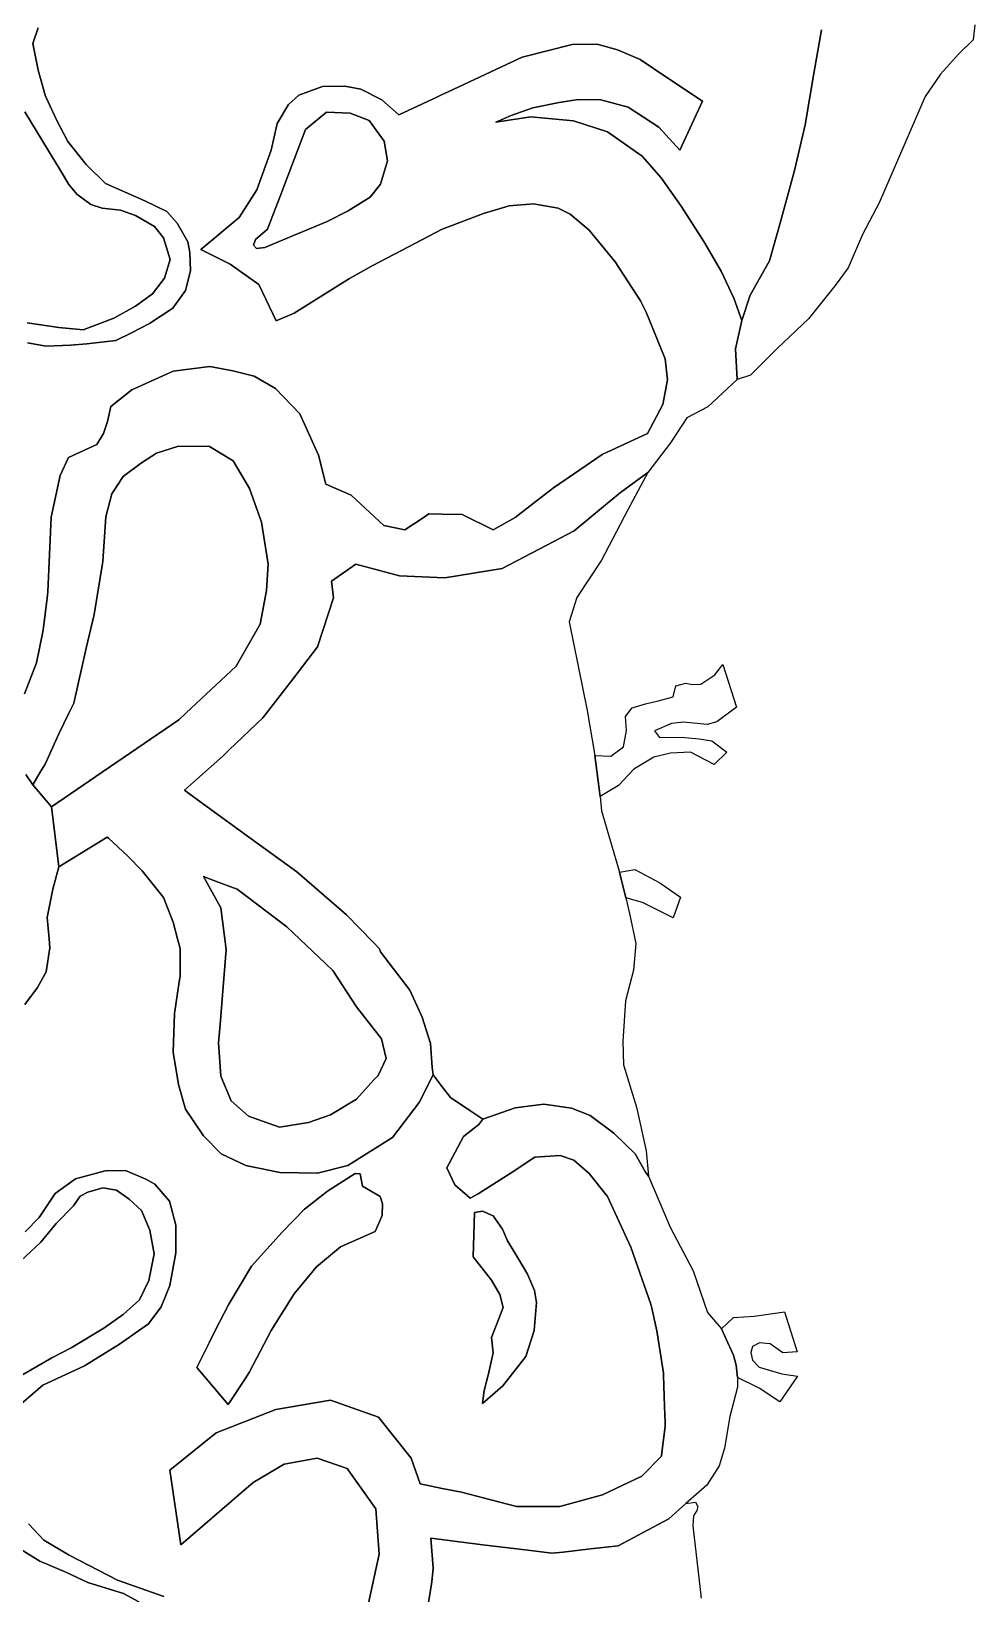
# Model space of a CAD drawing. Header units: inches. Extents: x 288635 to 1232953, y 676945 to 1655780.
# Drawn here: x 531902 to 545672, y 1145909 to 1168717 of the extents above; entities that cross this region are included whole.
import ezdxf

# ---------------------------------------------------------------- set-up
doc = ezdxf.new("R2010")
doc.units = ezdxf.units.IN
doc.header["$MEASUREMENT"] = 0

msp = doc.modelspace()

# ---------------------------------------------------------------- linework, layer by layer
at = {"color": 1}
for points in [[(543435.4996, 1168737.9515), (543324.3744, 1168102.9503), (543199.4908, 1167349.4154), (543040.7405, 1166682.6641), (542837.5401, 1165933.3626), (542677.3116, 1165365.8115), (542393.9026, 1164866.8905), (542271.9824, 1164496.0497), (542155.9465, 1164819.4065), (541973.0661, 1165215.6473), (541719.0656, 1165647.4482), (541388.865, 1166165.6092), (541094.2244, 1166577.09), (540819.9038, 1166892.0506), (540311.9028, 1167247.6514), (539814.0618, 1167410.2117), (539194.3006, 1167466.0918), (538680.2999, 1167392.0821), (538908.169, 1167487.7524), (539223.1296, 1167599.5126), (539609.2104, 1167675.7128), (539883.531, 1167721.4329), (540213.7316, 1167716.3528), (540615.0524, 1167609.6726), (541062.0933, 1167315.032), (541366.8939, 1166979.7514), (541697.0946, 1167696.0328), (541178.9335, 1168041.4735), (540787.7728, 1168305.634), (540457.5721, 1168447.8743), (540162.9315, 1168529.1545), (539797.1708, 1168524.0745), (539065.6493, 1168341.1941), (537987.0222, 1167835.3972), (537900.717, 1167794.9264), (537820.8262, 1167757.4635), (537267.3257, 1167497.9124), (537018.4052, 1167716.3528), (536713.6046, 1167873.8332), (536479.9242, 1167914.4732), (536154.8035, 1167909.3932), (535809.3628, 1167782.393), (535656.9625, 1167650.3127), (535489.3222, 1167370.9122), (535402.962, 1166979.7514), (535194.6816, 1166400.6302), (534935.6011, 1165999.3094), (534376.7999, 1165531.9485), (534803.5208, 1165318.5881), (535225.1616, 1165018.8675), (535475.7331, 1164489.2058), (535739.8937, 1164600.9661), (536547.6153, 1165108.9671), (536877.8159, 1165291.8474), (537304.5368, 1165515.3679), (537900.717, 1165828.3625), (537914.138, 1165835.4085), (538503.4192, 1166058.929), (538879.3399, 1166170.6892), (539229.8607, 1166196.0893), (539590.5414, 1166135.1291), (539768.3417, 1166048.769), (540042.6623, 1165815.0885), (540423.663, 1165352.8076), (540794.5038, 1164783.8464), (540878.0852, 1164618.2607), (541153.9145, 1163936.1197), (541185.6646, 1163629.2025), (541122.1644, 1163269.3684), (540982.5921, 1163009.4681), (540894.7449, 1162845.8862), (540233.1627, 1162539.1169), (539908.9429, 1162316.5183), (539524.0779, 1162052.2826), (539270.0034, 1161855.7344), (538963.1601, 1161618.3651), (538645.6595, 1161438.4481), (538190.5752, 1161660.6985), (537900.717, 1161666.9998), (537703.7409, 1161671.2819), (537605.1936, 1161605.5837), (537354.4902, 1161438.4481), (537047.573, 1161501.9482), (536571.322, 1161946.4491), (536200.9046, 1162105.1994), (536095.1599, 1162529.2897), (535820.8394, 1163133.8109), (535465.2387, 1163504.6516), (535155.3581, 1163682.452), (534845.4774, 1163758.6521), (534510.1968, 1163824.6923), (533971.7157, 1163753.5721), (533372.2745, 1163484.3316), (533062.3939, 1163240.4911), (533016.6738, 1163022.0506), (532955.7137, 1162844.2503), (532859.1935, 1162686.77), (532447.7127, 1162493.7296), (532325.7924, 1162234.6491), (532193.7121, 1161625.0479), (532142.912, 1160532.8457), (532137.5291, 1160487.298), (532076.8719, 1159974.0445), (531980.3517, 1159496.5236), (531802.5514, 1159044.4027)], [(532003.2248, 1168768.804), (531927.0246, 1168540.2036), (532003.2248, 1168150.7361), (532104.825, 1167786.6687), (532116.7608, 1167760.41), (532274.1586, 1167414.1347), (532437.3963, 1167108.318), (532701.5568, 1166773.0374), (532986.0374, 1166493.6368), (533560.0786, 1166239.6363), (533880.1192, 1166087.236), (534032.5195, 1165914.5157), (534184.9198, 1165645.2751), (534215.3999, 1165487.7948), (534225.5599, 1165218.5543), (534154.4397, 1164934.0737), (533966.4794, 1164674.9932), (533626.1187, 1164451.4727), (533367.0382, 1164314.3125), (533138.4377, 1164202.5522), (532711.7169, 1164156.8321), (532472.9564, 1164136.5121), (532117.3557, 1164121.2721), (531848.1151, 1164166.9922)], [(531848.1151, 1164166.9922), (532117.3557, 1164121.2721), (532472.9564, 1164136.5121), (532711.7169, 1164156.8321), (533138.4377, 1164202.5522), (533367.0382, 1164314.3125), (533626.1187, 1164451.4727), (533966.4794, 1164674.9932), (534154.4397, 1164934.0737), (534225.5599, 1165218.5543), (534215.3999, 1165487.7948), (534184.9198, 1165645.2751), (534032.5195, 1165914.5157), (533880.1192, 1166087.236), (533560.0786, 1166239.6363), (532986.0374, 1166493.6368), (532701.5568, 1166773.0374), (532437.3963, 1167108.318), (532274.1586, 1167414.1347), (532116.7608, 1167760.41), (532104.825, 1167786.6687), (532003.2248, 1168150.7361), (531927.0246, 1168540.2036), (532003.2248, 1168768.804)], [(545672.1956, 1168811.0411), (545646.7955, 1168592.6007), (545433.4351, 1168384.3203), (545174.3546, 1168089.6797), (544948.7715, 1167763.2515), (544276.5765, 1166212.0324), (544034.8406, 1165748.1622), (543826.5601, 1165265.5612), (543633.5198, 1165006.4807), (543247.439, 1164518.7997), (542790.2381, 1164086.9989), (542399.0773, 1163695.8381), (542206.0369, 1163634.8779), (542178.4028, 1164082.6412), (542271.9824, 1164496.0497), (542393.9026, 1164866.8905), (542677.3116, 1165365.8115), (542837.5401, 1165933.3626), (543040.7405, 1166682.6641), (543199.4908, 1167349.4154), (543324.3744, 1168102.9503), (543435.4996, 1168737.9515)], [(531802.5514, 1159044.4027), (531980.3517, 1159496.5236), (532076.8719, 1159974.0445), (532137.5291, 1160487.298), (532142.912, 1160532.8457), (532193.7121, 1161625.0479), (532325.7924, 1162234.6491), (532447.7127, 1162493.7296), (532859.1935, 1162686.77), (532955.7137, 1162844.2503), (533016.6738, 1163022.0506), (533062.3939, 1163240.4911), (533372.2745, 1163484.3316), (533971.7157, 1163753.5721), (534510.1968, 1163824.6923), (534845.4774, 1163758.6521), (535155.3581, 1163682.452), (535465.2387, 1163504.6516), (535820.8394, 1163133.8109), (536095.1599, 1162529.2897), (536200.9046, 1162105.1994), (536571.322, 1161946.4491), (537047.573, 1161501.9482), (537354.4902, 1161438.4481), (537605.1936, 1161605.5837), (537703.7409, 1161671.2819), (537900.717, 1161666.9998), (538190.5752, 1161660.6985), (538645.6595, 1161438.4481), (538963.1601, 1161618.3651), (539270.0034, 1161855.7344), (539524.0779, 1162052.2826), (539908.9429, 1162316.5183), (540233.1627, 1162539.1169), (540894.7449, 1162845.8862), (540982.5921, 1163009.4681), (541122.1644, 1163269.3684), (541185.6646, 1163629.2025), (541153.9145, 1163936.1197), (540878.0852, 1164618.2607), (540794.5038, 1164783.8464), (540423.663, 1165352.8076), (540042.6623, 1165815.0885), (539768.3417, 1166048.769), (539590.5414, 1166135.1291), (539229.8607, 1166196.0893), (538879.3399, 1166170.6892), (538503.4192, 1166058.929), (537914.138, 1165835.4085), (537900.717, 1165828.3625), (537304.5368, 1165515.3679), (536877.8159, 1165291.8474), (536547.6153, 1165108.9671), (535739.8937, 1164600.9661), (535475.7331, 1164489.2058), (535225.1616, 1165018.8675), (534803.5208, 1165318.5881), (534376.7999, 1165531.9485), (534935.6011, 1165999.3094), (535194.6816, 1166400.6302), (535402.962, 1166979.7514), (535489.3222, 1167370.9122), (535656.9625, 1167650.3127), (535809.3628, 1167782.393), (536154.8035, 1167909.3932), (536479.9242, 1167914.4732), (536713.6046, 1167873.8332), (537018.4052, 1167716.3528), (537267.3257, 1167497.9124), (537820.8262, 1167757.4635), (537900.717, 1167794.9264), (537987.0222, 1167835.3972), (539065.6493, 1168341.1941), (539797.1708, 1168524.0745), (540162.9315, 1168529.1545), (540457.5721, 1168447.8743), (540787.7728, 1168305.634), (541178.9335, 1168041.4735), (541178.9335, 1168041.4735), (541697.0946, 1167696.0328), (541366.8939, 1166979.7514), (541062.0933, 1167315.032), (540615.0524, 1167609.6726), (540213.7316, 1167716.3528), (539883.531, 1167721.4329), (539609.2104, 1167675.7128), (539223.1296, 1167599.5126), (538908.169, 1167487.7524), (538680.2999, 1167392.0821), (539194.3006, 1167466.0918), (539814.0618, 1167410.2117), (540311.9028, 1167247.6514), (540819.9038, 1166892.0506), (541094.2244, 1166577.09), (541388.865, 1166165.6092), (541719.0656, 1165647.4482), (541973.0661, 1165215.6473), (542155.9465, 1164819.4065), (542271.9824, 1164496.0497), (542178.4028, 1164082.6412), (542206.0369, 1163634.8779), (541774.6282, 1163233.9142), (541468.8955, 1163073.7685), (541230.6438, 1162707.9214), (540900.1039, 1162275.7636), (540503.6929, 1161985.3728), (540253.9976, 1161779.1728), (539825.2055, 1161425.0735), (539317.2045, 1161155.833), (538773.6434, 1160876.4324), (537940.5217, 1160739.2722), (537275.0404, 1160769.7522), (536636.8941, 1160935.7339), (536285.3007, 1160691.613), (536313.1972, 1160446.5385), (536080.034, 1159733.3794), (535718.1705, 1159261.3835), (535282.4866, 1158693.1002), (534792.8085, 1158228.1608), (534700.4855, 1158137.6209), (534314.1844, 1157793.6789), (534138.3903, 1157637.1612), (534198.98, 1157593.1977), (534416.7105, 1157435.2137), (535091.8928, 1156945.3053), (535777.8698, 1156447.5643), (536502.5368, 1155821.1572), (536891.6423, 1155418.1434), (536982.3646, 1155324.1784), (537000.3679, 1155277.595), (537427.452, 1154721.8587), (537605.2523, 1154325.6179), (537727.1726, 1153939.5372), (537752.5726, 1153589.0165), (537767.8127, 1153482.3363), (537563.1694, 1153078.6589), (537172.0086, 1152570.6579), (536521.7673, 1152159.1771), (536079.8064, 1152047.4168), (535531.1653, 1152057.5768), (535389.3118, 1152086.5265), (535033.3243, 1152159.1771), (534672.6436, 1152331.8974), (534413.5631, 1152590.9779), (534154.4826, 1152982.1387), (534052.8824, 1153342.8194), (533971.6022, 1153815.2604), (533991.9222, 1154379.1415), (534011.6595, 1154511.1346), (534061.1779, 1154842.289), (534073.2024, 1154922.7026), (534073.2024, 1155329.1034), (534035.4043, 1155470.8463), (533971.6022, 1155710.1042), (533834.4419, 1156070.7849), (533522.3293, 1156460.3169), (533306.1209, 1156680.3861), (533028.162, 1156938.4462), (533010.8108, 1156954.5552), (532305.4724, 1156519.6376), (532198.7922, 1157393.3994), (532937.5883, 1157899.8003), (534055.3242, 1158665.9419), (534158.9395, 1158762.6495), (534893.5259, 1159448.2635), (535244.0466, 1160062.9447), (535335.4868, 1160555.7057), (535360.8868, 1160936.7065), (535264.3666, 1161551.3877), (535086.5663, 1162044.1487), (534847.8058, 1162445.4695), (534502.3651, 1162653.7499), (534050.2442, 1162658.8299), (533730.2036, 1162557.2297), (533511.7631, 1162414.9894), (533242.5226, 1162216.869), (533079.9623, 1161962.8685), (532988.5221, 1161627.5879), (532947.882, 1160977.3466), (532820.8817, 1160205.185), (532704.0415, 1159712.424), (532521.1611, 1158909.7824), (532449.2666, 1158762.6495), (532302.7207, 1158462.7415), (532104.6003, 1158020.7806), (532032.5035, 1157899.8003), (531924.4716, 1157718.52), (531824.7601, 1157868.0872)], [(531843.0351, 1164461.6328), (532305.316, 1164390.5126), (532660.9168, 1164360.0325), (533107.9576, 1164527.6729), (533422.9183, 1164705.4732), (533671.8388, 1164883.2736), (533844.5591, 1165111.8741), (533930.9193, 1165386.1946), (533834.3991, 1165701.1552), (533702.3188, 1165868.7956), (533422.9183, 1166026.2759), (533204.4778, 1166107.556), (532935.2373, 1166132.9561), (532772.677, 1166188.8362), (532569.4766, 1166341.2365), (532452.6363, 1166478.3968), (532315.4761, 1166706.9972), (532152.9157, 1166971.1578), (531808.491, 1167541.1349)], [(531808.491, 1167541.1349), (532152.9157, 1166971.1578), (532315.4761, 1166706.9972), (532452.6363, 1166478.3968), (532569.4766, 1166341.2365), (532772.677, 1166188.8362), (532935.2373, 1166132.9561), (533204.4778, 1166107.556), (533422.9183, 1166026.2759), (533702.3188, 1165868.7956), (533834.3991, 1165701.1552), (533930.9193, 1165386.1946), (533844.5591, 1165111.8741), (533671.8388, 1164883.2736), (533422.9183, 1164705.4732), (533107.9576, 1164527.6729), (532660.9168, 1164360.0325), (532305.316, 1164390.5126), (531843.0351, 1164461.6328)], [(531824.7601, 1157868.0872), (531924.4716, 1157718.52), (532198.7922, 1157393.3994), (532305.4724, 1156519.6376), (532217.136, 1156195.4145), (532133.4847, 1155778.5831), (532161.7823, 1155470.8463), (532174.1248, 1155336.6222), (532118.2447, 1154986.1015), (531991.2444, 1154757.501), (531810.2405, 1154511.1346)], [(531810.2405, 1154511.1346), (531991.2444, 1154757.501), (532118.2447, 1154986.1015), (532174.1248, 1155336.6222), (532161.7823, 1155470.8463), (532133.4847, 1155778.5831), (532217.136, 1156195.4145), (532305.4724, 1156519.6376), (533010.8108, 1156954.5552), (533028.162, 1156938.4462), (533306.1209, 1156680.3861), (533522.3293, 1156460.3169), (533834.4419, 1156070.7849), (533971.6022, 1155710.1042), (534035.4043, 1155470.8463), (534073.2024, 1155329.1034), (534073.2024, 1154922.7026), (534061.1779, 1154842.289), (534011.6595, 1154511.1346), (533991.9222, 1154379.1415), (533991.9222, 1154379.1415), (533971.6022, 1153815.2604), (534052.8824, 1153342.8194), (534154.4826, 1152982.1387), (534413.5631, 1152590.9779), (534672.6436, 1152331.8974), (535033.3243, 1152159.1771), (535389.3118, 1152086.5265), (535531.1653, 1152057.5768), (536079.8064, 1152047.4168), (536521.7673, 1152159.1771), (537172.0086, 1152570.6579), (537563.1694, 1153078.6589), (537767.8127, 1153482.3363), (537900.717, 1153309.5607), (538021.8132, 1153152.1356), (538305.3851, 1152961.9029), (538492.3006, 1152836.5116), (538433.5257, 1152757.2933), (538209.1385, 1152581.6928), (537967.8381, 1152124.4919), (538086.3716, 1151878.9581), (538306.5054, 1151684.2243), (538425.039, 1151747.7245), (538906.583, 1152053.9416), (539253.8151, 1152283.7994), (539622.2899, 1152308.3644), (539821.6544, 1152235.8912), (540043.9048, 1152045.3908), (540310.6053, 1151708.8401), (540653.506, 1150965.8886), (540945.6066, 1150134.037), (540958.4562, 1150078.0496), (541034.5068, 1149746.6862), (541096.468, 1149346.0037), (541129.757, 1149130.7349), (541130.9635, 1149093.6364), (541145.6027, 1148643.4784), (541153.2155, 1148409.3847), (541155.157, 1148349.6834), (541105.0053, 1147970.7595), (541098.0069, 1147917.8825), (540812.2563, 1147625.7819), (540240.7552, 1147352.7314), (539618.4539, 1147181.281), (538983.4527, 1147181.281), (538518.2307, 1147303.1249), (538183.3511, 1147390.8315), (537900.717, 1147447.2911), (537576.4434, 1147512.0687), (537448.2887, 1147886.6672), (536969.2715, 1148488.5093), (536269.1695, 1148734.1591), (535470.8075, 1148599.0517), (534598.7505, 1148255.1419), (533923.2134, 1147714.7123), (534082.8858, 1146621.5704), (535139.1802, 1147530.4749), (535593.6324, 1147800.6897), (536072.6496, 1147886.6672), (536514.8193, 1147739.2773), (536932.424, 1147149.7176), (536981.554, 1146486.463), (536785.0341, 1145589.8411)], [(536785.0341, 1145589.8411), (536981.554, 1146486.463), (536932.424, 1147149.7176), (536514.8193, 1147739.2773), (536072.6496, 1147886.6672), (535593.6324, 1147800.6897), (535139.1802, 1147530.4749), (534082.8858, 1146621.5704), (533923.2134, 1147714.7123), (534598.7505, 1148255.1419), (535470.8075, 1148599.0517), (536269.1695, 1148734.1591), (536969.2715, 1148488.5093), (537448.2887, 1147886.6672), (537576.4434, 1147512.0687), (537900.717, 1147447.2911), (538183.3511, 1147390.8315), (538518.2307, 1147303.1249), (538983.4527, 1147181.281), (539618.4539, 1147181.281), (540240.7552, 1147352.7314), (540812.2563, 1147625.7819), (541098.0069, 1147917.8825), (541105.0053, 1147970.7595), (541155.157, 1148349.6834), (541153.2155, 1148409.3847), (541145.6027, 1148643.4784), (541130.9635, 1149093.6364), (541129.757, 1149130.7349), (541096.468, 1149346.0037), (541034.5068, 1149746.6862), (540958.4562, 1150078.0496), (540945.6066, 1150134.037), (540653.506, 1150965.8886), (540310.6053, 1151708.8401), (540043.9048, 1152045.3908), (539821.6544, 1152235.8912), (539622.2899, 1152308.3644), (539253.8151, 1152283.7994), (538906.583, 1152053.9416), (538425.039, 1151747.7245), (538306.5054, 1151684.2243), (538086.3716, 1151878.9581), (537967.8381, 1152124.4919), (538209.1385, 1152581.6928), (538433.5257, 1152757.2933), (538492.3006, 1152836.5116), (538963.5201, 1153002.0636), (539382.6209, 1153057.0971), (539789.0217, 1152997.8303), (540057.8389, 1152891.9967), (540402.8563, 1152633.7629), (540714.0069, 1152331.079), (540714.0069, 1152331.079), (540868.234, 1152063.7505), (540909.0305, 1152006.0207), (541229.0712, 1151259.2592), (541564.3518, 1150624.2579), (541772.6323, 1150014.6567), (541975.8327, 1149775.8962), (542069.5397, 1149572.4181), (542153.633, 1149389.8155), (542189.3549, 1149243.6804), (542209.5131, 1149065.1534), (542209.5131, 1148922.4545), (542097.7529, 1148495.7337), (542021.5528, 1148033.4528), (541940.2726, 1147774.3722), (541761.0735, 1147495.9173), (541456.9756, 1147225.1467), (541206.7314, 1147002.3277), (541050.0543, 1146918.7666), (540469.7819, 1146609.288), (540066.4261, 1146563.3361), (539664.7879, 1146517.5798), (539499.465, 1146498.7455), (539150.3834, 1146542.3807), (538495.1402, 1146624.2861), (537734.7617, 1146719.3335), (537767.6653, 1146283.0878), (537746.2329, 1146084.5861), (537683.1424, 1145686.4269)], [(531815.1374, 1151191.7572), (532018.3378, 1151400.0376), (532252.0183, 1151750.5583), (532546.6589, 1151963.9188), (532978.4597, 1152080.759), (533278.1803, 1152085.839), (533572.8209, 1151958.8387), (533704.9012, 1151887.7186), (533918.2616, 1151638.7981), (534009.7018, 1151288.2774), (534009.7018, 1150886.9566), (533923.3416, 1150409.4356), (533796.3414, 1150094.475), (533613.461, 1149850.6345), (533191.8201, 1149550.9139), (532678.7391, 1149235.9533), (532069.1379, 1148951.4727), (531683.0571, 1148616.1921)], [(531683.0571, 1148616.1921), (532069.1379, 1148951.4727), (532678.7391, 1149235.9533), (533191.8201, 1149550.9139), (533613.461, 1149850.6345), (533796.3414, 1150094.475), (533923.3416, 1150409.4356), (534009.7018, 1150886.9566), (534009.7018, 1151288.2774), (533918.2616, 1151638.7981), (533704.9012, 1151887.7186), (533572.8209, 1151958.8387), (533278.1803, 1152085.839), (532978.4597, 1152080.759), (532546.6589, 1151963.9188), (532252.0183, 1151750.5583), (532018.3378, 1151400.0376), (531815.1374, 1151191.7572)], [(531764.3373, 1149098.793), (532201.2182, 1149352.7935), (532485.6987, 1149500.1138), (532963.2197, 1149784.5944), (533242.6203, 1149982.7148), (533481.3807, 1150201.1552), (533618.541, 1150480.5558), (533694.7412, 1150871.7166), (533633.781, 1151217.1573), (533511.8608, 1151501.6378), (533328.9804, 1151669.2782), (533146.1001, 1151801.3584), (532947.9797, 1151831.8385), (532729.5392, 1151770.8784), (532617.779, 1151709.9182), (532516.1788, 1151572.758), (532267.2583, 1151313.6775), (532043.7379, 1151039.3569), (531749.0973, 1150770.1164)], [(531749.0973, 1150770.1164), (532043.7379, 1151039.3569), (532267.2583, 1151313.6775), (532516.1788, 1151572.758), (532617.779, 1151709.9182), (532729.5392, 1151770.8784), (532947.9797, 1151831.8385), (533146.1001, 1151801.3584), (533328.9804, 1151669.2782), (533511.8608, 1151501.6378), (533633.781, 1151217.1573), (533694.7412, 1150871.7166), (533618.541, 1150480.5558), (533481.3807, 1150201.1552), (533242.6203, 1149982.7148), (532963.2197, 1149784.5944), (532485.6987, 1149500.1138), (532201.2182, 1149352.7935), (531764.3373, 1149098.793)], [(537683.1424, 1145686.4269), (537746.2329, 1146084.5861), (537767.6653, 1146283.0878), (537734.7617, 1146719.3335), (538495.1402, 1146624.2861), (539150.3834, 1146542.3807), (539499.465, 1146498.7455), (539664.7879, 1146517.5798), (540066.4261, 1146563.3361), (540469.7819, 1146609.288), (541050.0543, 1146918.7666), (541206.7314, 1147002.3277), (541456.9756, 1147225.1467), (541597.4774, 1147244.721), (541631.1529, 1147184.1209), (541615.9129, 1147123.1607), (541566.8061, 1147046.9606), (541556.2548, 1146898.8819), (541556.2548, 1146898.8819), (541678.3837, 1145844.0279)], [(531860.8575, 1146929.6287), (532084.3779, 1146690.8682), (532455.2187, 1146472.4278), (533161.3401, 1146106.667), (533836.9814, 1145867.9066)], [(533836.9814, 1145867.9066), (533161.3401, 1146106.667), (532455.2187, 1146472.4278), (532084.3779, 1146690.8682), (531860.8575, 1146929.6287)], [(533471.2207, 1145791.7064), (533247.7003, 1145913.6267), (532729.5392, 1146071.107), (532404.4186, 1146223.5073), (532028.4978, 1146386.0676), (531617.017, 1146634.9881)], [(531617.017, 1146634.9881), (532028.4978, 1146386.0676), (532404.4186, 1146223.5073), (532729.5392, 1146071.107), (533247.7003, 1145913.6267), (533471.2207, 1145791.7064)]]:
    msp.add_lwpolyline(points, dxfattribs=at)
for points in [[(536556.1243, 1167523.3125), (536210.6836, 1167538.5525), (535905.883, 1167284.552), (535545.4153, 1166336.6555), (535539.5229, 1166321.1608), (535427.8829, 1166030.5576), (535348.0979, 1165828.0002), (535174.5309, 1165679.8332), (535144.8975, 1165595.1664), (535187.2309, 1165544.3663), (535309.9978, 1165561.2997), (535789.4203, 1165760.401), (535989.5732, 1165843.1203), (536220.8436, 1165938.3493), (536525.6442, 1166095.8296), (536850.7649, 1166293.95), (536998.0852, 1166486.9904), (537099.6854, 1166827.3511), (537053.9653, 1167111.8316), (536835.5249, 1167416.6323), (536556.1243, 1167523.3125)], [(535309.9978, 1165561.2997), (535187.2309, 1165544.3663), (535144.8975, 1165595.1664), (535174.5309, 1165679.8332), (535348.0979, 1165828.0002), (535427.8829, 1166030.5576), (535539.5229, 1166321.1608), (535545.4153, 1166336.6555), (535905.883, 1167284.552), (536210.6836, 1167538.5525), (536556.1243, 1167523.3125), (536835.5249, 1167416.6323), (537053.9653, 1167111.8316), (537099.6854, 1166827.3511), (536998.0852, 1166486.9904), (536850.7649, 1166293.95), (536525.6442, 1166095.8296), (536220.8436, 1165938.3493), (535989.5732, 1165843.1203), (535789.4203, 1165760.401), (535309.9978, 1165561.2997)], [(532937.5883, 1157899.8003), (532198.7922, 1157393.3994), (531924.4716, 1157718.52), (532032.5035, 1157899.8003), (532104.6003, 1158020.7806), (532302.7207, 1158462.7415), (532449.2666, 1158762.6495), (532521.1611, 1158909.7824), (532704.0415, 1159712.424), (532820.8817, 1160205.185), (532947.882, 1160977.3466), (532988.5221, 1161627.5879), (533079.9623, 1161962.8685), (533242.5226, 1162216.869), (533511.7631, 1162414.9894), (533730.2036, 1162557.2297), (534050.2442, 1162658.8299), (534502.3651, 1162653.7499), (534847.8058, 1162445.4695), (535086.5663, 1162044.1487), (535264.3666, 1161551.3877), (535360.8868, 1160936.7065), (535335.4868, 1160555.7057), (535244.0466, 1160062.9447), (534893.5259, 1159448.2635), (534158.9395, 1158762.6495), (534055.3242, 1158665.9419), (532937.5883, 1157899.8003)], [(540226.7492, 1160997.788), (539866.9152, 1160452.7452), (539750.4983, 1160098.2028), (540015.0822, 1158801.7419), (540127.1084, 1158145.588), (540204.5013, 1157545.4486), (540226.7492, 1157335.9473), (540485.26, 1156439.5908), (540579.5685, 1156066.9156), (540635.4784, 1155837.3443), (540726.9186, 1155400.4634), (540691.3585, 1155009.3027), (540574.5183, 1154562.2618), (540533.8782, 1153972.9806), (540544.0382, 1153627.5399), (540737.0786, 1153012.8587), (540874.2389, 1152372.7774), (540909.0305, 1152006.0207), (540868.234, 1152063.7505), (540714.0069, 1152331.079), (540402.8563, 1152633.7629), (540057.8389, 1152891.9967), (539789.0217, 1152997.8303), (539382.6209, 1153057.0971), (538963.5201, 1153002.0636), (538492.3006, 1152836.5116), (538305.3851, 1152961.9029), (538021.8132, 1153152.1356), (537900.717, 1153309.5607), (537767.8127, 1153482.3363), (537752.5726, 1153589.0165), (537727.1726, 1153939.5372), (537605.2523, 1154325.6179), (537427.452, 1154721.8587), (537000.3679, 1155277.595), (536982.3646, 1155324.1784), (536891.6423, 1155418.1434), (536502.5368, 1155821.1572), (535777.8698, 1156447.5643), (535091.8928, 1156945.3053), (534416.7105, 1157435.2137), (534198.98, 1157593.1977), (534138.3903, 1157637.1612), (534314.1844, 1157793.6789), (534700.4855, 1158137.6209), (534792.8085, 1158228.1608), (535282.4866, 1158693.1002), (535718.1705, 1159261.3835), (536080.034, 1159733.3794), (536313.1972, 1160446.5385), (536285.3007, 1160691.613), (536636.8941, 1160935.7339), (537275.0404, 1160769.7522), (537940.5217, 1160739.2722), (538773.6434, 1160876.4324), (539317.2045, 1161155.833), (539825.2055, 1161425.0735), (540253.9976, 1161779.1728), (540503.6929, 1161985.3728), (540900.1039, 1162275.7636), (540607.75, 1161733.3311), (540226.7492, 1160997.788)], [(541995.2909, 1159475.5919), (542193.4113, 1158850.7506), (541908.9307, 1158637.3902), (541766.6904, 1158596.7501), (541421.2497, 1158632.3102), (541248.5294, 1158611.9901), (540999.6089, 1158505.3099), (541070.729, 1158408.7897), (541385.6897, 1158413.8697), (541649.8502, 1158388.4697), (541832.7305, 1158357.9896), (542056.251, 1158195.4293), (541868.2906, 1158012.5489), (541522.8499, 1158195.4293), (541233.2893, 1158180.1893), (540989.4489, 1158119.2291), (540694.8083, 1157946.5088), (540471.2878, 1157707.7483), (540204.5013, 1157545.4486), (540127.1084, 1158145.588), (540359.5276, 1158134.4692), (540547.488, 1158271.6295), (540588.1281, 1158510.3899), (540574.2317, 1158713.2959), (540674.4882, 1158840.5906), (540867.5286, 1158901.5507), (541050.409, 1158942.1908), (541268.8494, 1159003.1509), (541309.4895, 1159160.6312), (541456.8098, 1159201.2713), (541553.33, 1159180.9513), (541674.9455, 1159186.3546), (541878.4506, 1159323.1916), (541995.2909, 1159475.5919)], [(541378.0312, 1156078.5323), (541271.3509, 1155773.7317), (540824.31, 1155997.2521), (540579.5685, 1156066.9156), (540485.26, 1156439.5908), (540712.5498, 1156479.8531), (541078.3106, 1156286.8127), (541378.0312, 1156078.5323)], [(535074.8111, 1152882.2318), (535523.5453, 1152721.3648), (535946.8795, 1152789.0983), (536268.6135, 1152899.1652), (536649.6142, 1153127.7657), (536902.5904, 1153408.0906), (536962.8815, 1153474.8997), (537081.4151, 1153720.4335), (537013.6816, 1154008.3008), (536649.6142, 1154473.9683), (536302.4802, 1155007.3694), (536201.4116, 1155103.3206), (535633.6122, 1155642.3707), (534905.4774, 1156192.7051), (534592.0517, 1156311.5907), (534414.4097, 1156378.9722), (534668.4103, 1155921.7712), (534744.6104, 1155312.17), (534685.3436, 1154524.7685), (534658.1339, 1154216.3922), (534634.5435, 1153949.034), (534668.4103, 1153466.433), (534820.8106, 1153102.3656), (535074.8111, 1152882.2318)], [(535946.8795, 1152789.0983), (535523.5453, 1152721.3648), (535074.8111, 1152882.2318), (534820.8106, 1153102.3656), (534668.4103, 1153466.433), (534634.5435, 1153949.034), (534658.1339, 1154216.3922), (534685.3436, 1154524.7685), (534744.6104, 1155312.17), (534668.4103, 1155921.7712), (534414.4097, 1156378.9722), (534592.0517, 1156311.5907), (534905.4774, 1156192.7051), (535633.6122, 1155642.3707), (536201.4116, 1155103.3206), (536302.4802, 1155007.3694), (536649.6142, 1154473.9683), (537013.6816, 1154008.3008), (537081.4151, 1153720.4335), (536962.8815, 1153474.8997), (536902.5904, 1153408.0906), (536649.6142, 1153127.7657), (536268.6135, 1152899.1652), (535946.8795, 1152789.0983)], [(535022.3288, 1149045.7372), (534777.5585, 1148670.4227), (534320.3576, 1149208.9038), (534496.2722, 1149571.081), (534579.4381, 1149742.3049), (534787.7186, 1150133.4657), (535117.9192, 1150692.2668), (535564.9601, 1151185.0278), (535890.0808, 1151520.3084), (536225.3614, 1151784.469), (536631.7622, 1152043.5495), (536702.8824, 1152038.4695), (536738.4425, 1151860.6691), (536992.443, 1151708.2688), (537028.003, 1151601.5886), (537022.923, 1151428.8683), (536921.3228, 1151195.1878), (536413.3218, 1150971.6673), (536062.8011, 1150682.1068), (535737.6805, 1150285.866), (535402.3998, 1149752.4649), (535082.3591, 1149137.7837), (535022.3288, 1149045.7372)], [(534320.3576, 1149208.9038), (534777.5585, 1148670.4227), (535022.3288, 1149045.7372), (535082.3591, 1149137.7837), (535402.3998, 1149752.4649), (535737.6805, 1150285.866), (536062.8011, 1150682.1068), (536413.3218, 1150971.6673), (536921.3228, 1151195.1878), (537022.923, 1151428.8683), (537028.003, 1151601.5886), (536992.443, 1151708.2688), (536738.4425, 1151860.6691), (536702.8824, 1152038.4695), (536631.7622, 1152043.5495), (536225.3614, 1151784.469), (535890.0808, 1151520.3084), (535564.9601, 1151185.0278), (535117.9192, 1150692.2668), (534787.7186, 1150133.4657), (534579.4381, 1149742.3049), (534496.2722, 1149571.081), (534320.3576, 1149208.9038)], [(538782.7607, 1148944.8317), (538488.1201, 1148685.7511), (538513.5202, 1148873.7115), (538574.4803, 1149117.552), (538645.6004, 1149427.4326), (538620.2004, 1149650.9531), (538662.0067, 1149759.903), (538787.8407, 1150087.8339), (538742.1206, 1150275.7943), (538620.2004, 1150484.0747), (538350.9599, 1150824.4354), (538371.2799, 1151474.6767), (538488.1201, 1151494.9968), (538645.6004, 1151423.8766), (538777.6807, 1151230.8362), (538853.8809, 1151058.1159), (539016.4412, 1150788.8753), (539143.4414, 1150575.5149), (539245.0416, 1150336.7544), (539255.3628, 1150276.5476), (539275.5217, 1150158.9541), (539244.9463, 1149809.5212), (539239.9616, 1149752.5533), (539118.0414, 1149371.5525), (538782.7607, 1148944.8317)], [(538513.5202, 1148873.7115), (538488.1201, 1148685.7511), (538782.7607, 1148944.8317), (539118.0414, 1149371.5525), (539239.9616, 1149752.5533), (539244.9463, 1149809.5212), (539275.5217, 1150158.9541), (539255.3628, 1150276.5476), (539245.0416, 1150336.7544), (539143.4414, 1150575.5149), (539016.4412, 1150788.8753), (538853.8809, 1151058.1159), (538777.6807, 1151230.8362), (538645.6004, 1151423.8766), (538488.1201, 1151494.9968), (538371.2799, 1151474.6767), (538350.9599, 1150824.4354), (538620.2004, 1150484.0747), (538742.1206, 1150275.7943), (538787.8407, 1150087.8339), (538662.0067, 1149759.903), (538620.2004, 1149650.9531), (538645.6004, 1149427.4326), (538574.4803, 1149117.552), (538513.5202, 1148873.7115)], [(542897.5836, 1150025.2753), (543080.4639, 1149441.0741), (542872.1835, 1149425.8341), (542684.2231, 1149557.9144), (542531.8228, 1149573.1544), (542430.2226, 1149517.2743), (542404.8226, 1149430.9141), (542428.3339, 1149317.2903), (542526.7428, 1149217.5537), (542856.9435, 1149121.0335), (543085.5439, 1149085.4734), (542826.4634, 1148709.5527), (542526.7428, 1148907.6731), (542209.5131, 1149065.1534), (542189.3549, 1149243.6804), (542153.633, 1149389.8155), (542069.5397, 1149572.4181), (541975.8327, 1149775.8962), (542150.8221, 1149938.9151), (542450.5427, 1149959.2352), (542897.5836, 1150025.2753)]]:
    msp.add_lwpolyline(points, close=True, dxfattribs=at)

doc.saveas('drawing.dxf')
